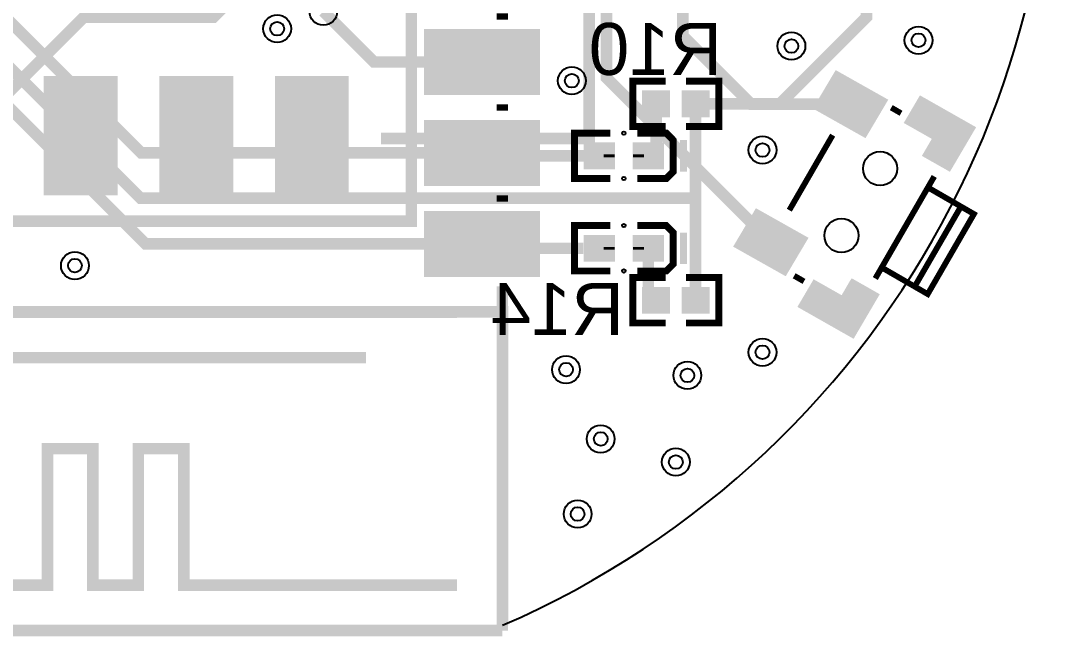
# Model space of a CAD drawing. Header units: millimetres. Extents: x -5.7 to 37.1, y -25.7 to 14.1.
# Drawn here: x 13.67 to 36.36, y -25.68 to -12.14 of the extents above; entities that cross this region are included whole.
import ezdxf

# ---------------------------------------------------------------- set-up
doc = ezdxf.new("R2010")
doc.units = ezdxf.units.MM
for name, color, linetype, true_color in [('BoardOutLine', 7, 'Continuous', 0xff00ff), ('BottomLayer', 7, 'Continuous', 0x0000ff), ('BottomPasteMaskLayer', 7, 'Continuous', 0x800000), ('BottomSilkLayer', 7, 'Continuous', 0x66cc33), ('BottomSolderMaskLayer', 7, 'Continuous', 0xaa00ff), ('Document', 7, 'Continuous', 0xffffff), ('Hole', 7, 'Continuous', 0x222222), ('Multi-Layer', 7, 'Continuous', 0xc0c0c0), ('TopLayer', 7, 'Continuous', 0xff0000), ('TopPasteMaskLayer', 7, 'Continuous', 0x808080), ('TopSilkLayer', 7, 'Continuous', 0xffcc00), ('TopSolderMaskLayer', 7, 'Continuous', 0x800080)]:
    doc.layers.add(name, color=color, linetype=linetype, true_color=true_color)
doc.styles.get("Standard").update_dxf_attribs({"font": 'arial.ttf'})

msp = doc.modelspace()

# ---------------------------------------------------------------- hatches: boundary and pattern name
at = {"layer": 'BottomLayer'}
for points in [[(25.057, -12.349), (22.557, -12.349), (22.557, -13.749), (25.057, -13.749)], [(27.917, -14.24), (27.917, -13.7), (27.351, -13.7), (27.351, -14.24)], [(28.217, -14.24), (28.217, -13.7), (28.783, -13.7), (28.783, -14.24)], [(25.056, -14.349), (22.556, -14.349), (22.556, -15.749), (25.056, -15.749)], [(26.704, -15.383), (26.704, -14.843), (26.068, -14.843), (26.068, -15.383)], [(27.144, -15.383), (27.144, -14.843), (27.78, -14.843), (27.78, -15.383)], [(25.057, -16.349), (22.557, -16.349), (22.557, -17.749), (25.057, -17.749)], [(26.704, -17.415), (26.704, -16.875), (26.068, -16.875), (26.068, -17.415)], [(27.144, -17.415), (27.144, -16.875), (27.78, -16.875), (27.78, -17.415)], [(27.917, -18.558), (27.917, -18.018), (27.351, -18.018), (27.351, -18.558)], [(28.217, -18.558), (28.217, -18.018), (28.783, -18.018), (28.783, -18.558)]]:
    msp.add_hatch(color=256, dxfattribs=at).paths.add_polyline_path(points)
at = {"layer": 'BottomPasteMaskLayer'}
for points in [[(25.057, -12.349), (22.557, -12.349), (22.557, -13.749), (25.057, -13.749)], [(27.932, -14.2), (27.932, -13.74), (27.892, -13.7), (27.391, -13.7), (27.351, -13.74), (27.351, -14.2), (27.391, -14.24), (27.892, -14.24)], [(28.202, -14.2), (28.202, -13.74), (28.242, -13.7), (28.743, -13.7), (28.783, -13.74), (28.783, -14.2), (28.743, -14.24), (28.242, -14.24)], [(25.056, -14.349), (22.556, -14.349), (22.556, -15.749), (25.056, -15.749)], [(26.726, -15.343), (26.726, -14.883), (26.686, -14.843), (26.108, -14.843), (26.068, -14.883), (26.068, -15.343), (26.108, -15.383), (26.686, -15.383)], [(27.122, -15.343), (27.122, -14.883), (27.162, -14.843), (27.74, -14.843), (27.78, -14.883), (27.78, -15.343), (27.74, -15.383), (27.162, -15.383)], [(25.057, -16.349), (22.557, -16.349), (22.557, -17.749), (25.057, -17.749)], [(26.726, -17.375), (26.726, -16.915), (26.686, -16.875), (26.108, -16.875), (26.068, -16.915), (26.068, -17.375), (26.108, -17.415), (26.686, -17.415)], [(27.122, -17.375), (27.122, -16.915), (27.162, -16.875), (27.74, -16.875), (27.78, -16.915), (27.78, -17.375), (27.74, -17.415), (27.162, -17.415)], [(27.932, -18.518), (27.932, -18.058), (27.892, -18.018), (27.391, -18.018), (27.351, -18.058), (27.351, -18.518), (27.391, -18.558), (27.892, -18.558)], [(28.202, -18.518), (28.202, -18.058), (28.242, -18.018), (28.743, -18.018), (28.783, -18.058), (28.783, -18.518), (28.743, -18.558), (28.242, -18.558)]]:
    msp.add_hatch(color=256, dxfattribs=at).paths.add_polyline_path(points)
at = {"layer": 'BottomSilkLayer'}
for points in [[(28.161, -15.459), (28.161, -14.767), (28.314, -14.767), (28.314, -15.459)], [(28.161, -17.491), (28.161, -16.799), (28.314, -16.799), (28.314, -17.491)]]:
    msp.add_hatch(color=256, dxfattribs=at).paths.add_polyline_path(points)
at = {"layer": 'BottomSolderMaskLayer'}
for points in [[(25.082, -12.323), (22.531, -12.323), (22.531, -13.774), (25.082, -13.774)], [(27.942, -14.265), (27.942, -13.675), (27.326, -13.675), (27.326, -14.265)], [(28.192, -14.265), (28.192, -13.675), (28.808, -13.675), (28.808, -14.265)], [(25.082, -14.323), (22.531, -14.323), (22.531, -15.774), (25.082, -15.774)], [(26.729, -15.408), (26.729, -14.818), (26.042, -14.818), (26.042, -15.408)], [(27.119, -15.408), (27.119, -14.818), (27.806, -14.818), (27.806, -15.408)], [(25.082, -16.323), (22.531, -16.323), (22.531, -17.774), (25.082, -17.774)], [(26.729, -17.44), (26.729, -16.85), (26.042, -16.85), (26.042, -17.44)], [(27.119, -17.44), (27.119, -16.85), (27.806, -16.85), (27.806, -17.44)], [(27.942, -18.583), (27.942, -17.993), (27.326, -17.993), (27.326, -18.583)], [(28.192, -18.583), (28.192, -17.993), (28.808, -17.993), (28.808, -18.583)]]:
    msp.add_hatch(color=256, dxfattribs=at).paths.add_polyline_path(points)
at = {"layer": 'Document'}
for points in [[(26.574, -15.313), (26.574, -14.913), (26.634, -14.913), (26.634, -15.313)], [(26.484, -15.143), (26.484, -15.083), (26.724, -15.083), (26.724, -15.143)], [(27.364, -15.143), (27.364, -15.083), (27.124, -15.083), (27.124, -15.143)], [(26.574, -17.345), (26.574, -16.945), (26.634, -16.945), (26.634, -17.345)], [(26.484, -17.175), (26.484, -17.115), (26.724, -17.115), (26.724, -17.175)], [(27.364, -17.175), (27.364, -17.115), (27.124, -17.115), (27.124, -17.175)]]:
    msp.add_hatch(color=256, dxfattribs=at).paths.add_polyline_path(points)
at = {"layer": 'TopLayer'}
for points in [[(32.652, -13.886), (32.202, -14.666), (31.163, -14.066), (31.613, -13.286)], [(15.748, -15.933), (14.224, -15.933), (14.224, -13.409), (15.748, -13.409)], [(18.288, -15.933), (16.764, -15.933), (16.764, -13.409), (18.288, -13.409)], [(20.828, -15.933), (19.304, -15.933), (19.304, -13.409), (20.828, -13.409)], [(34.591, -14.489), (34.065, -15.398), (33.503, -15.073), (33.703, -14.727), (33.14, -14.402), (33.465, -13.839)], [(30.899, -16.922), (30.449, -17.702), (29.41, -17.102), (29.86, -16.322)], [(31.941, -19.079), (32.466, -18.17), (31.903, -17.845), (31.703, -18.191), (31.14, -17.866), (30.815, -18.429)]]:
    msp.add_hatch(color=256, dxfattribs=at).paths.add_polyline_path(points)
at = {"layer": 'TopPasteMaskLayer'}
for points in [[(32.652, -13.886), (32.202, -14.666), (31.163, -14.066), (31.613, -13.286)], [(15.748, -15.933), (14.224, -15.933), (14.224, -13.409), (15.748, -13.409)], [(18.288, -15.933), (16.764, -15.933), (16.764, -13.409), (18.288, -13.409)], [(20.828, -15.933), (19.304, -15.933), (19.304, -13.409), (20.828, -13.409)], [(34.591, -14.489), (34.065, -15.398), (33.503, -15.073), (33.703, -14.727), (33.14, -14.402), (33.465, -13.839)], [(30.899, -16.922), (30.449, -17.702), (29.41, -17.102), (29.86, -16.322)], [(31.941, -19.079), (32.466, -18.17), (31.903, -17.845), (31.703, -18.191), (31.14, -17.866), (30.815, -18.429)]]:
    msp.add_hatch(color=256, dxfattribs=at).paths.add_polyline_path(points)
at = {"layer": 'TopSolderMaskLayer'}
for points in [[(15.799, -15.984), (14.173, -15.984), (14.173, -13.358), (15.799, -13.358)], [(18.339, -15.984), (16.713, -15.984), (16.713, -13.358), (18.339, -13.358)], [(20.879, -15.984), (19.253, -15.984), (19.253, -13.358), (20.879, -13.358)], [(32.736, -13.879), (32.236, -14.724), (31.079, -14.073), (31.58, -13.228)], [(34.667, -14.484), (34.091, -15.464), (33.474, -15.114), (33.693, -14.74), (33.076, -14.39), (33.432, -13.783)], [(30.983, -16.915), (30.482, -17.76), (29.326, -17.109), (29.827, -16.264)], [(31.974, -19.135), (32.549, -18.155), (31.932, -17.804), (31.713, -18.178), (31.095, -17.827), (30.739, -18.434)]]:
    msp.add_hatch(color=256, dxfattribs=at).paths.add_polyline_path(points)

# ---------------------------------------------------------------- linework, layer by layer
at = {"layer": 'BoardOutLine', "const_width": 0.254}
msp.add_lwpolyline([(8.264, -25.437), (8.264, -18.542), (24.257, -18.542), (24.257, -25.433)], dxfattribs=at)
at = {"layer": 'BoardOutLine'}
msp.add_arc((16.256, -6.985), 20.108, 293.4468, 246.5812, dxfattribs=at)
at = {"layer": 'BottomLayer', "const_width": 0.254}
for points in [[(29.083, 1.397), (32.258, -1.778), (32.258, -12.065), (30.353, -13.97), (28.5, -13.97)], [(22.563, -16.043), (16.297, -16.043), (12.446, -12.192), (12.446, -6.223), (9.271, -3.048), (8.705, -3.048)], [(23.807, -17.049), (16.414, -17.049), (11.43, -12.065)], [(23.806, -15.049), (16.319, -15.049), (13.335, -12.065)], [(20.32, -11.938), (21.431, -13.049), (23.807, -13.049)], [(27.462, -15.113), (27.634, -14.941), (27.634, -13.97)], [(28.5, -18.288), (28.5, -13.97)], [(23.806, -15.049), (23.871, -15.113), (26.386, -15.113)], [(22.563, -16.043), (28.499, -16.043)], [(21.367, -17.049), (23.807, -17.049)], [(23.807, -17.049), (23.903, -17.145), (26.035, -17.145)], [(27.634, -18.288), (27.462, -18.116), (27.462, -17.145)]]:
    msp.add_lwpolyline(points, dxfattribs=at)
at = {"layer": 'BottomSilkLayer', "const_width": 0.254}
msp.add_lwpolyline([(10.254, -16.549), (10.254, -3.549), (22.254, -3.549), (22.254, -16.549), (10.254, -16.549)], close=True, dxfattribs=at)
at = {"layer": 'BottomSilkLayer'}
for points, const_width in [([(24.254, -12.117), (24.254, -11.98)], 0.254), ([(27.841, -14.469), (27.123, -14.469), (27.123, -13.471), (27.841, -13.471)], 0.152), ([(28.293, -14.469), (29.011, -14.469), (29.011, -13.471), (28.293, -13.471)], 0.152), ([(24.254, -14.117), (24.254, -13.98)], 0.254), ([(26.628, -15.612), (25.839, -15.612), (25.839, -14.614), (26.628, -14.614)], 0.152), ([(27.22, -15.612), (27.857, -15.612), (28.009, -15.459), (28.009, -14.767), (27.857, -14.614), (27.22, -14.614)], 0.152), ([(24.254, -16.117), (24.254, -15.98)], 0.254), ([(26.628, -17.644), (25.839, -17.644), (25.839, -16.646), (26.628, -16.646)], 0.152), ([(27.22, -17.644), (27.857, -17.644), (28.009, -17.491), (28.009, -16.799), (27.857, -16.646), (27.22, -16.646)], 0.152), ([(24.254, -25.549), (24.254, -17.98)], 0.254), ([(27.841, -18.787), (27.123, -18.787), (27.123, -17.789), (27.841, -17.789)], 0.152), ([(28.293, -18.787), (29.011, -18.787), (29.011, -17.789), (28.293, -17.789)], 0.152), ([(9.254, -18.549), (23.254, -18.549)], 0.254), ([(21.254, -19.549), (11.254, -19.549), (11.254, -24.549), (12.254, -24.549), (12.254, -21.549), (13.254, -21.549), (13.254, -24.549), (14.254, -24.549), (14.254, -21.549), (15.254, -21.549), (15.254, -24.549), (16.254, -24.549), (16.254, -21.549), (17.254, -21.549), (17.254, -24.549), (23.254, -24.549)], 0.254), ([(8.254, -25.549), (24.254, -25.549)], 0.254)]:
    msp.add_lwpolyline(points, dxfattribs=dict(at, const_width=const_width))
for centre in [(26.924, -14.614), (26.924, -15.612), (26.924, -16.646), (26.924, -17.644)]:
    msp.add_circle(centre, 0.0381, dxfattribs=at)
at = {"layer": 'Hole'}
for centre in [(19.304, -12.319), (33.401, -12.573), (30.607, -12.7), (25.781, -13.462), (29.972, -14.986), (14.859, -17.526), (29.972, -19.431), (25.654, -19.812), (28.321, -19.939), (26.416, -21.336), (28.067, -21.844), (25.908, -22.987)]:
    msp.add_circle(centre, 0.152, dxfattribs=at)
at = {"layer": 'Multi-Layer'}
for centre, radius in [((20.32, -11.938), 0.305), ((19.304, -12.319), 0.305), ((30.607, -12.7), 0.305), ((33.401, -12.573), 0.305), ((25.781, -13.462), 0.305), ((29.972, -14.986), 0.305), ((32.556, -15.393), 0.375), ((31.706, -16.865), 0.375), ((14.859, -17.526), 0.305), ((29.972, -19.431), 0.305), ((25.654, -19.812), 0.305), ((28.321, -19.939), 0.305), ((26.416, -21.336), 0.305), ((28.067, -21.844), 0.305), ((25.908, -22.987), 0.305)]:
    msp.add_circle(centre, radius, dxfattribs=at)
at = {"layer": 'TopLayer', "const_width": 0.254}
for points in [[(12.446, -14.671), (15.052, -12.065), (17.907, -12.065), (19.177, -10.795), (19.177, -5.08)], [(28.219, -10.185), (28.219, -12.471), (29.724, -13.976), (31.908, -13.976)], [(30.155, -17.012), (26.543, -13.401), (26.543, -10.541)]]:
    msp.add_lwpolyline(points, dxfattribs=at)
at = {"layer": 'TopSilkLayer'}
for points, const_width in [([(21.971, 0.889), (26.162, 0.889), (26.162, -14.732), (21.59, -14.732)], 0.254), ([(32.802, -14.053), (33.017, -14.177)], 0.127), ([(31.514, -14.658), (30.561, -16.308)], 0.127), ([(33.747, -15.566), (32.451, -17.81)], 0.127), ([(32.591, -17.568), (33.603, -18.152), (34.619, -16.392), (33.607, -15.808)], 0.127), ([(33.329, -17.965), (34.32, -16.249)], 0.127), ([(30.668, -17.749), (30.883, -17.873)], 0.127)]:
    msp.add_lwpolyline(points, dxfattribs=dict(at, const_width=const_width))

# ---------------------------------------------------------------- texts
at = {"layer": 'BottomSilkLayer', "text_generation_flag": 2}
for s, p in [('R10', (29.083, -13.335)), ('R14', (26.924, -19.05))]:
    msp.add_text(s, height=1.143, dxfattribs=at).set_placement(p)

doc.saveas('drawing.dxf')
